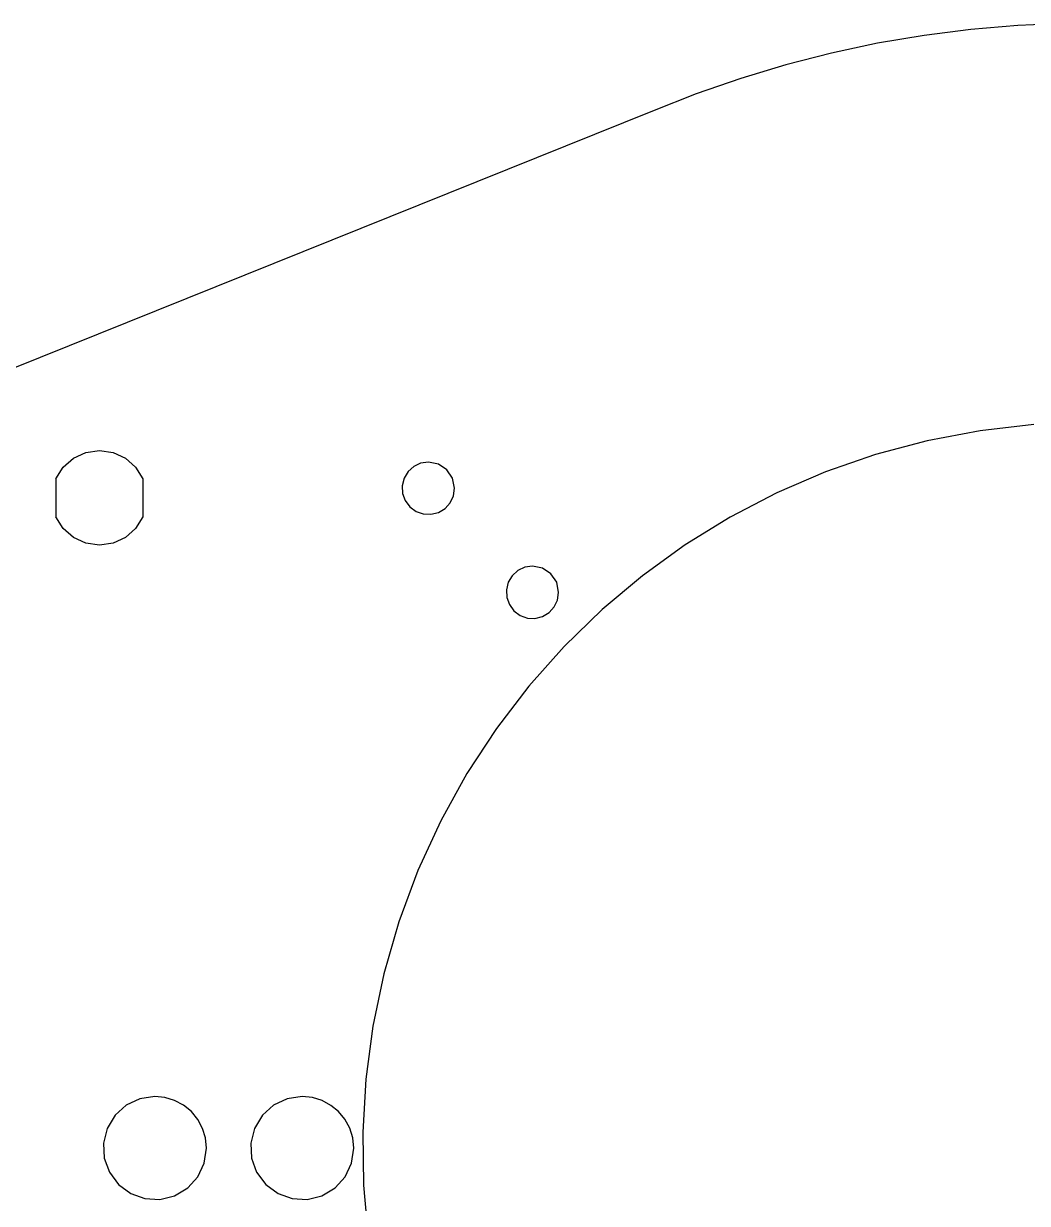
# Model space of a CAD drawing. Extents: x 110 to 524, y 98 to 323.
# Drawn here: x 210.6 to 311.1, y 205 to 323.3 of the extents above; entities that cross this region are included whole.
import ezdxf

# ---------------------------------------------------------------- set-up
doc = ezdxf.new("R2010")
doc.units = 0

msp = doc.modelspace()

# ---------------------------------------------------------------- linework, layer by layer
at = {"color": 7}
for points in [[(310.164936, 323.068134), (305.460941, 322.673112)], [(314.881313, 323.266307), (310.164936, 323.068134)], [(300.777954, 322.082298), (296.123569, 321.295163)], [(305.460941, 322.673112), (300.777954, 322.082298)], [(296.123569, 321.295163), (291.506358, 320.313296)], [(291.506358, 320.313296), (286.934046, 319.139077)], [(286.934046, 319.139077), (282.414968, 317.775151)], [(282.414968, 317.775151), (277.957274, 316.223107)], [(277.957274, 316.223107), (273.568371, 314.485326)], [(273.568371, 314.485326), (110.066388, 248.691207)]]:
    msp.add_lwpolyline(points, dxfattribs=at)
at = {"layer": 'Layer 1', "color": 7}
for points in [[(311.765281, 283.080401), (306.375313, 282.471851), (301.08941, 281.472388), (295.925679, 280.094109), (290.902224, 278.349111), (286.037151, 276.249494), (281.348567, 273.807353), (276.854576, 271.034789), (272.573284, 267.943897), (268.522797, 264.546776), (264.721221, 260.855524), (261.18666, 256.882239), (257.937222, 252.639017), (254.991011, 248.137958), (252.366132, 243.391159), (250.080693, 238.410718), (248.175039, 233.272964), (246.674614, 228.060401), (245.575171, 222.794386), (244.87246, 217.496276), (244.562235, 212.187427), (244.640246, 206.889197), (245.102246, 201.622943)], [(213.82437, 277.644934), (214.558592, 278.821192), (215.57796, 279.720212), (216.809857, 280.294473), (218.18167, 280.496453), (219.553497, 280.294467), (220.785404, 279.720193), (221.804774, 278.821155), (222.53899, 277.644875)], [(251.127216, 279.327678), (250.358302, 279.21254), (249.670351, 278.885743), (249.105163, 278.375219), (248.704537, 277.708896), (248.516661, 276.95445), (248.555314, 276.193807), (248.810689, 275.476272), (249.272978, 274.851152), (249.898098, 274.388863), (250.615633, 274.133488), (251.376277, 274.094835), (252.130722, 274.282711), (252.797045, 274.683336), (253.307569, 275.248525), (253.634366, 275.936476), (253.749505, 276.70539), (253.543432, 277.726103), (252.981454, 278.559628), (252.147929, 279.121606), (251.127216, 279.327678), (251.127216, 279.327678)], [(213.82435, 277.644934), (213.82435, 273.838225)], [(222.53899, 277.644876), (222.53899, 273.838286)], [(222.53899, 273.838284), (221.804774, 272.662004), (220.785404, 271.762966), (219.553497, 271.188692), (218.18167, 270.986706), (216.809857, 271.188686), (215.57796, 271.762947), (214.558592, 272.661967), (213.82437, 273.838225)], [(261.556686, 268.898079), (260.787772, 268.78294), (260.099821, 268.456143), (259.534633, 267.945619), (259.134008, 267.279296), (258.946131, 266.524851), (258.984784, 265.764207), (259.240159, 265.046672), (259.702448, 264.421552), (260.327568, 263.959263), (261.045103, 263.703888), (261.805747, 263.665235), (262.560193, 263.853111), (263.226515, 264.253737), (263.73704, 264.818925), (264.063836, 265.506876), (264.178975, 266.27579), (263.979365, 267.279296), (263.410924, 268.130028), (262.560193, 268.698469), (261.556686, 268.898079), (261.556686, 268.898079)], [(223.741569, 215.754614), (222.227557, 215.527903), (220.872963, 214.884432), (219.760093, 213.879196), (218.971252, 212.56719), (218.601318, 211.081667), (218.677427, 209.58394), (219.180267, 208.171095), (220.090526, 206.940218), (221.321403, 206.029959), (222.734248, 205.527119), (224.231975, 205.45101), (225.717498, 205.820944), (227.029505, 206.609785), (228.03474, 207.722655), (228.678211, 209.077248), (228.904922, 210.59126), (228.804793, 211.603285), (228.511885, 212.56719), (228.037418, 213.455891), (227.392611, 214.242303), (226.6062, 214.88711), (225.717498, 215.361577), (224.753593, 215.654485), (223.741569, 215.754614), (223.741569, 215.754614)], [(238.491536, 215.754614), (236.977524, 215.527903), (235.622931, 214.884432), (234.510061, 213.879196), (233.72122, 212.56719), (233.351286, 211.081667), (233.427395, 209.58394), (233.930235, 208.171095), (234.840494, 206.940218), (236.071371, 206.029959), (237.484216, 205.527119), (238.981943, 205.45101), (240.467466, 205.820944), (241.779472, 206.609785), (242.784708, 207.722655), (243.428179, 209.077248), (243.65489, 210.59126), (243.549989, 211.631856), (243.249128, 212.601071), (242.77307, 213.47814), (242.142579, 214.242303), (241.378417, 214.872794), (240.501347, 215.348852), (239.532132, 215.649713), (238.491536, 215.754614), (238.491536, 215.754614)]]:
    msp.add_lwpolyline(points, dxfattribs=at)

doc.saveas('drawing.dxf')
